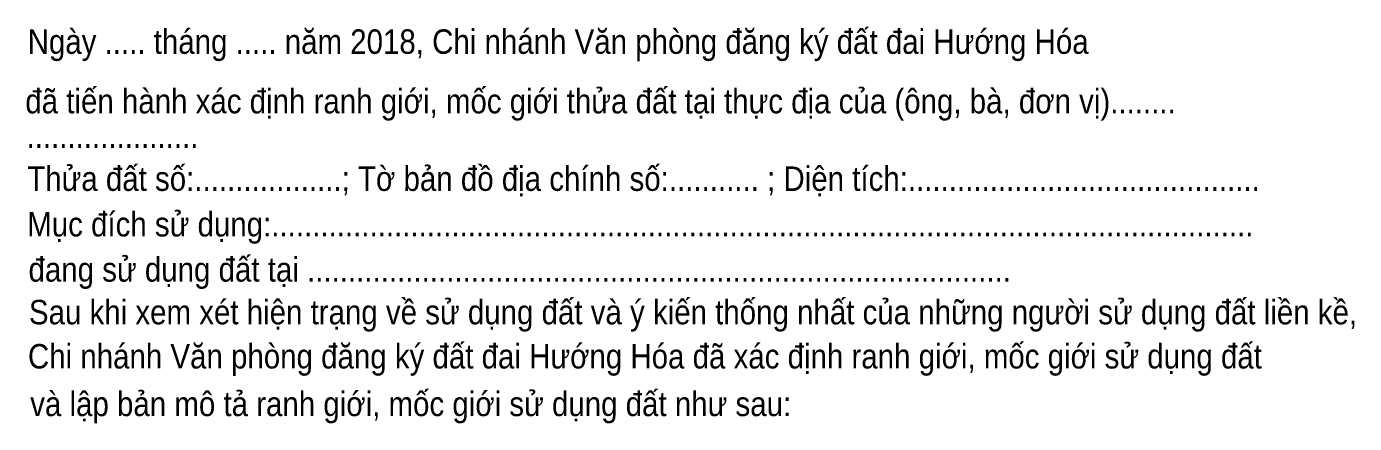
# Model space of a CAD drawing. Header units: metres. Extents: x 536771 to 537815, y 1837287 to 1837416.
# Drawn here: x 536770.8 to 536863, y 1837370.9 to 1837398.5 of the extents above; entities that cross this region are included whole.
import ezdxf

# ---------------------------------------------------------------- set-up
doc = ezdxf.new("R2010")
doc.units = ezdxf.units.M
doc.header["$LTSCALE"] = 0.5
doc.layers.add('16', color=7, linetype='Continuous')

msp = doc.modelspace()

# ---------------------------------------------------------------- texts
at = {"layer": '16', "width": 0.9}
for s, p in [('Ngày ..... tháng ..... năm 2018, Chi nhánh Văn phòng đăng ký đất đai Hướng Hóa', (536770.88, 1837396.61)), (' đã tiến hành xác định ranh giới, mốc giới thửa đất tại thực địa của (ông, bà, đơn vị)........', (536770.15, 1837392.47)), ('.....................', (536770.8, 1837390.07)), ('Thửa đất số:..................; Tờ bản đồ địa chính số:........... ; Diện tích:...........................................', (536770.85, 1837387.08)), ('Mục đích sử dụng:........................................................................................................................', (536770.85, 1837383.91)), ('đang sử dụng đất tại ......................................................................................', (536770.94, 1837380.77)), ('Sau khi xem xét hiện trạng về sử dụng đất và ý kiến thống nhất của những người sử dụng đất liền kề,', (536770.97, 1837377.8)), ('Chi nhánh Văn phòng đăng ký đất đai Hướng Hóa đã xác định ranh giới, mốc giới sử dụng đất', (536770.9, 1837374.73)), (' và lập bản mô tả ranh giới, mốc giới sử dụng đất như sau:', (536770.49, 1837371.42))]:
    msp.add_text(s, height=1.7, dxfattribs=at).set_placement(p)

doc.saveas('drawing.dxf')
